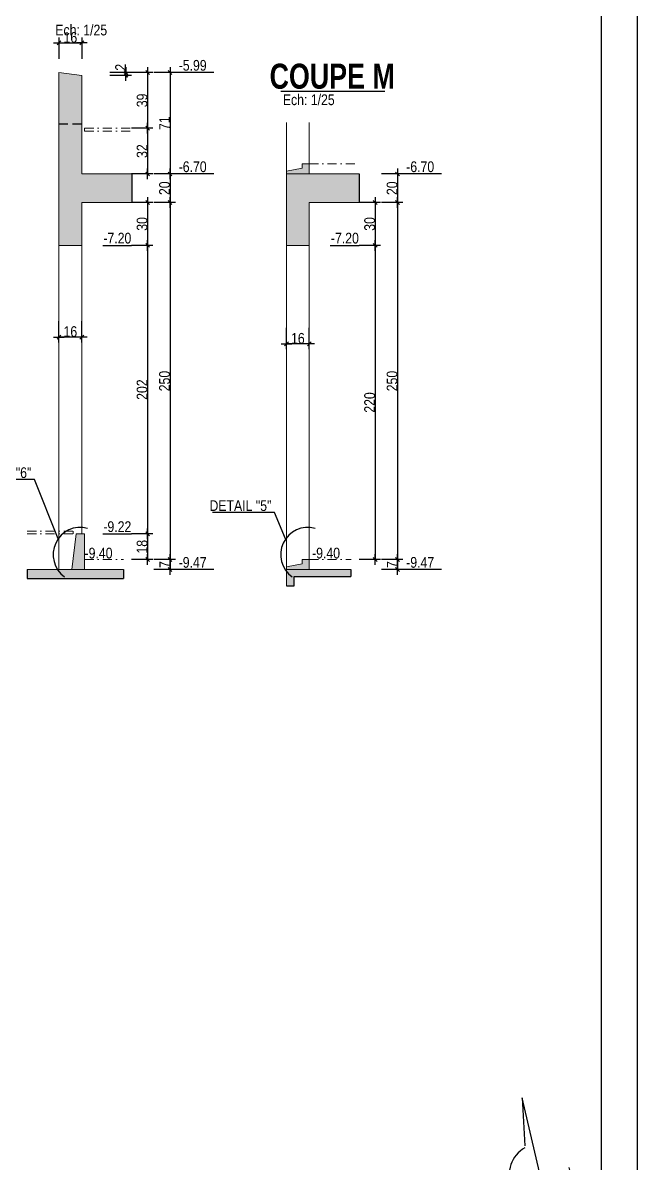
# Model space of a CAD drawing. Header units: millimetres. Extents: x 0 to 26881, y -27198 to -22998.
# Drawn here: x 26020 to 26881, y -25643 to -24046 of the extents above; entities that cross this region are included whole.
import ezdxf
from ezdxf.enums import TextEntityAlignment as Align

# ---------------------------------------------------------------- set-up
doc = ezdxf.new("R2010")
doc.units = ezdxf.units.MM
doc.linetypes.add('CACHEX2', pattern=[19.05, 12.7, -6.35])
doc.linetypes.add('TIRETPTX2', pattern=[50.8, 25.4, -12.7, 0, -12.7])
for name, color, linetype in [('01-Cad  2', 1, 'Continuous'), ('01_cote_gen', 4, 'Continuous'), ('01_linteaux', 2, 'Continuous'), ('01_murs_sup', 2, 'CACHEX2'), ('01_poch_BN', 9, 'Continuous'), ('01_texte', 230, 'Continuous'), ('AA_COTES', 2, 'Continuous')]:
    doc.layers.add(name, color=color, linetype=linetype)
doc.layers.add('01_murs_coup', color=5, linetype='Continuous', lineweight=60)
doc.layers.add('01_tram_axes', color=2, linetype='TIRETPTX2', lineweight=9)
doc.styles.add('ARIAL NA', font='ARIALN.TTF')
doc.styles.add('impact', font='impact.ttf')
doc.styles.add('STYLE2', font='ARIALN.TTF')
doc.dimstyles.new('JB25', dxfattribs={"dimscale": 0.1, "dimtxt": 150, "dimasz": 15, "dimexe": 0.1, "dimexo": 0.1, "dimgap": 0.09, "dimtad": 1, "dimdec": 1, "dimlfac": 0.5, "dimdsep": 46, "dimtxsty": 'STYLE2', "dimblk1": 'BOND_G', "dimblk2": 'BOND_D', "dimsah": 1, "dimcen": 1.5, "dimdle": 0.01, "dimse1": 1, "dimse2": 1, "dimclrd": 4, "dimclre": 2, "dimclrt": 6, "dimazin": 2, "dimtfac": 2.333333, "dimtdec": 1, "dimtix": 1, "dimtmove": 2, "dimatfit": 3, "dimldrblk": 'BOND_G', "dimfxl": 1, "dimtolj": 1, "dimtzin": 0, "dimarcsym": 0})

# ---------------------------------------------------------------- blocks, each defined once
blk = doc.blocks.new('BOND_G')
at = {"layer": 'AA_COTES', "color": 0}
for p, q in [((0, -5), (0, 15)), ((5, 0), (-5, 0)), ((1.8, 1.8), (-1.8, -1.8))]:
    blk.add_line(p, q, dxfattribs=at)
blk = doc.blocks.new('BOND_D')
at = {"layer": 'AA_COTES', "color": 0}
for p, q in [((5, 0), (-5, 0)), ((-1.8, -1.8), (1.8, 1.8)), ((0, 5), (0, -15))]:
    blk.add_line(p, q, dxfattribs=at)
blk = doc.blocks.new('*D3660')
at = {"layer": '01_cote_gen', "color": 4, "lineweight": -2, "ltscale": 0.1, "transparency": 16777216}
blk.add_line((26101.4, -24486.5), (26072.4, -24486.5), dxfattribs=at)
at = {"layer": 'Defpoints', "color": 0, "ltscale": 0.1, "transparency": 16777216}
for p in [(26070.9, -24486.5), (26102.9, -24494.7), (26070.9, -24504.3)]:
    blk.add_point(p, dxfattribs=at)
at = {"layer": '01_cote_gen', "color": 4, "lineweight": -2, "ltscale": 0.1, "transparency": 16777216, "xscale": 1.5, "yscale": 1.5, "zscale": 1.5, "rotation": 180}
blk.add_blockref('BOND_D', (26070.9, -24486.5), dxfattribs=at)
at = {"layer": '01_cote_gen', "color": 4, "lineweight": -2, "ltscale": 0.1, "transparency": 16777216, "xscale": 1.5, "yscale": 1.5, "zscale": 1.5}
blk.add_blockref('BOND_G', (26102.9, -24486.5), dxfattribs=at)
at = {"layer": '01_cote_gen', "color": 6, "ltscale": 0.1, "transparency": 16777216, "insert": (26086.9, -24478.8), "char_height": 15, "attachment_point": 5, "style": 'STYLE2'}
blk.add_mtext('\\A1;16', dxfattribs=at)
blk = doc.blocks.new('*D3661')
at = {"layer": '01_cote_gen', "color": 4, "lineweight": -2, "ltscale": 0.1, "transparency": 16777216}
blk.add_line((26195.1, -24299.5), (26195.1, -24356.5), dxfattribs=at)
at = {"layer": 'Defpoints', "color": 0, "ltscale": 0.1, "transparency": 16777216}
for p in [(26172.7, -24298), (26102.9, -24358), (26195.1, -24358)]:
    blk.add_point(p, dxfattribs=at)
at = {"layer": '01_cote_gen', "color": 4, "lineweight": -2, "ltscale": 0.1, "transparency": 16777216, "xscale": 1.5, "yscale": 1.5, "zscale": 1.5}
for name, p, rotation in [('BOND_G', (26195.1, -24298), 90), ('BOND_D', (26195.1, -24358), 270)]:
    blk.add_blockref(name, p, dxfattribs=dict(at, rotation=rotation))
at = {"layer": '01_cote_gen', "color": 6, "ltscale": 0.1, "transparency": 16777216, "insert": (26187.4, -24328), "char_height": 15, "attachment_point": 5, "rotation": 90, "style": 'STYLE2'}
blk.add_mtext('\\A1;30', dxfattribs=at)
blk = doc.blocks.new('*D3662')
at = {"layer": '01_cote_gen', "color": 4, "lineweight": -2, "ltscale": 0.1, "transparency": 16777216}
blk.add_line((26195.1, -24359.5), (26195.1, -24760.5), dxfattribs=at)
at = {"layer": 'Defpoints', "color": 0, "ltscale": 0.1, "transparency": 16777216}
for p in [(26172.6, -24358), (26106.9, -24762), (26195.1, -24762)]:
    blk.add_point(p, dxfattribs=at)
at = {"layer": '01_cote_gen', "color": 4, "lineweight": -2, "ltscale": 0.1, "transparency": 16777216, "xscale": 1.5, "yscale": 1.5, "zscale": 1.5}
for name, p, rotation in [('BOND_G', (26195.1, -24358), 90), ('BOND_D', (26195.1, -24762), 270)]:
    blk.add_blockref(name, p, dxfattribs=dict(at, rotation=rotation))
at = {"layer": '01_cote_gen', "color": 6, "ltscale": 0.1, "transparency": 16777216, "insert": (26187.4, -24560), "char_height": 15, "attachment_point": 5, "rotation": 90, "style": 'STYLE2'}
blk.add_mtext('\\A1;202', dxfattribs=at)
blk = doc.blocks.new('*D3663')
at = {"layer": '01_cote_gen', "color": 4, "lineweight": -2, "ltscale": 0.1, "transparency": 16777216}
blk.add_line((26195.1, -24763.5), (26195.1, -24796.5), dxfattribs=at)
at = {"layer": 'Defpoints', "color": 0, "ltscale": 0.1, "transparency": 16777216}
for p in [(26187.6, -24762), (26161.3, -24798), (26195.1, -24798)]:
    blk.add_point(p, dxfattribs=at)
at = {"layer": '01_cote_gen', "color": 4, "lineweight": -2, "ltscale": 0.1, "transparency": 16777216, "xscale": 1.5, "yscale": 1.5, "zscale": 1.5}
for name, p, rotation in [('BOND_G', (26195.1, -24762), 90), ('BOND_D', (26195.1, -24798), 270)]:
    blk.add_blockref(name, p, dxfattribs=dict(at, rotation=rotation))
at = {"layer": '01_cote_gen', "color": 6, "ltscale": 0.1, "transparency": 16777216, "insert": (26187.4, -24780), "char_height": 15, "attachment_point": 5, "rotation": 90, "style": 'STYLE2'}
blk.add_mtext('\\A1;18', dxfattribs=at)
blk = doc.blocks.new('*D3664')
at = {"layer": '01_cote_gen', "color": 4, "lineweight": -2, "ltscale": 0.1, "transparency": 16777216}
blk.add_line((26226.5, -24299.5), (26226.5, -24796.5), dxfattribs=at)
at = {"layer": 'Defpoints', "color": 0, "ltscale": 0.1, "transparency": 16777216}
for p in [(26202.6, -24298), (26202.6, -24798), (26226.5, -24798)]:
    blk.add_point(p, dxfattribs=at)
at = {"layer": '01_cote_gen', "color": 4, "lineweight": -2, "ltscale": 0.1, "transparency": 16777216, "xscale": 1.5, "yscale": 1.5, "zscale": 1.5}
for name, p, rotation in [('BOND_G', (26226.5, -24298), 90), ('BOND_D', (26226.5, -24798), 270)]:
    blk.add_blockref(name, p, dxfattribs=dict(at, rotation=rotation))
at = {"layer": '01_cote_gen', "color": 6, "ltscale": 0.1, "transparency": 16777216, "insert": (26218.8, -24548), "char_height": 15, "attachment_point": 5, "rotation": 90, "style": 'STYLE2'}
blk.add_mtext('\\A1;250', dxfattribs=at)
blk = doc.blocks.new('*D3665')
at = {"layer": '01_cote_gen', "color": 4, "lineweight": -2, "ltscale": 0.1, "transparency": 16777216}
blk.add_line((26226.5, -24799.5), (26226.5, -24810.5), dxfattribs=at)
at = {"layer": 'Defpoints', "color": 0, "ltscale": 0.1, "transparency": 16777216}
for p in [(26172.6, -24798), (26161.3, -24812), (26226.5, -24812)]:
    blk.add_point(p, dxfattribs=at)
at = {"layer": '01_cote_gen', "color": 4, "lineweight": -2, "ltscale": 0.1, "transparency": 16777216, "xscale": 1.5, "yscale": 1.5, "zscale": 1.5}
for name, p, rotation in [('BOND_G', (26226.5, -24798), 90), ('BOND_D', (26226.5, -24812), 270)]:
    blk.add_blockref(name, p, dxfattribs=dict(at, rotation=rotation))
at = {"layer": '01_cote_gen', "color": 6, "ltscale": 0.1, "transparency": 16777216, "insert": (26219, -24805), "char_height": 15, "attachment_point": 5, "rotation": 90, "style": 'STYLE2'}
blk.add_mtext('\\A1;7', dxfattribs=at)
blk = doc.blocks.new('*D3666')
at = {"layer": '01_cote_gen', "color": 4, "lineweight": -2, "ltscale": 0.1, "transparency": 16777216}
blk.add_line((26226.5, -24259.5), (26226.5, -24296.5), dxfattribs=at)
at = {"layer": 'Defpoints', "color": 0, "ltscale": 0.1, "transparency": 16777216}
for p in [(26172.7, -24258), (26162.7, -24298), (26226.5, -24298)]:
    blk.add_point(p, dxfattribs=at)
at = {"layer": '01_cote_gen', "color": 4, "lineweight": -2, "ltscale": 0.1, "transparency": 16777216, "xscale": 1.5, "yscale": 1.5, "zscale": 1.5}
for name, p, rotation in [('BOND_G', (26226.5, -24258), 90), ('BOND_D', (26226.5, -24298), 270)]:
    blk.add_blockref(name, p, dxfattribs=dict(at, rotation=rotation))
at = {"layer": '01_cote_gen', "color": 6, "ltscale": 0.1, "transparency": 16777216, "insert": (26218.8, -24278), "char_height": 15, "attachment_point": 5, "rotation": 90, "style": 'STYLE2'}
blk.add_mtext('\\A1;20', dxfattribs=at)
blk = doc.blocks.new('*D3667')
at = {"layer": '01_cote_gen', "color": 4, "lineweight": -2, "ltscale": 0.1, "transparency": 16777216}
blk.add_line((26226.5, -24117.5), (26226.5, -24256.5), dxfattribs=at)
at = {"layer": 'Defpoints', "color": 0, "ltscale": 0.1, "transparency": 16777216}
for p in [(26070.9, -24116), (26160.8, -24258), (26226.5, -24258)]:
    blk.add_point(p, dxfattribs=at)
at = {"layer": '01_cote_gen', "color": 4, "lineweight": -2, "ltscale": 0.1, "transparency": 16777216, "xscale": 1.5, "yscale": 1.5, "zscale": 1.5}
for name, p, rotation in [('BOND_G', (26226.5, -24116), 90), ('BOND_D', (26226.5, -24258), 270)]:
    blk.add_blockref(name, p, dxfattribs=dict(at, rotation=rotation))
at = {"layer": '01_cote_gen', "color": 6, "ltscale": 0.1, "transparency": 16777216, "insert": (26218.9, -24187), "char_height": 15, "attachment_point": 5, "rotation": 90, "style": 'STYLE2'}
blk.add_mtext('\\A1;71', dxfattribs=at)
blk = doc.blocks.new('*D3668')
at = {"layer": '01_cote_gen', "color": 4, "lineweight": -2, "ltscale": 0.1, "transparency": 16777216}
blk.add_line((26164.8, -24117.5), (26164.8, -24118.5), dxfattribs=at)
at = {"layer": 'Defpoints', "color": 0, "ltscale": 0.1, "transparency": 16777216}
for p in [(26040.5, -24116), (26072.5, -24120), (26164.8, -24120)]:
    blk.add_point(p, dxfattribs=at)
at = {"layer": '01_cote_gen', "color": 4, "lineweight": -2, "ltscale": 0.1, "transparency": 16777216, "xscale": 1.5, "yscale": 1.5, "zscale": 1.5}
for name, p, rotation in [('BOND_G', (26164.8, -24116), 90), ('BOND_D', (26164.8, -24120), 270)]:
    blk.add_blockref(name, p, dxfattribs=dict(at, rotation=rotation))
at = {"layer": '01_cote_gen', "color": 6, "ltscale": 0.1, "transparency": 16777216, "insert": (26157.2, -24108.6), "char_height": 15, "attachment_point": 5, "rotation": 90, "style": 'STYLE2'}
blk.add_mtext('\\A1;2', dxfattribs=at)
blk = doc.blocks.new('*D3673')
at = {"layer": '01_cote_gen', "color": 4, "lineweight": -2, "ltscale": 0.1, "transparency": 16777216}
blk.add_line((26419.9, -24496), (26390.9, -24496), dxfattribs=at)
at = {"layer": 'Defpoints', "color": 0, "ltscale": 0.1, "transparency": 16777216}
for p in [(26389.4, -24496), (26389.4, -24504.3), (26421.4, -24506.9)]:
    blk.add_point(p, dxfattribs=at)
at = {"layer": '01_cote_gen', "color": 4, "lineweight": -2, "ltscale": 0.1, "transparency": 16777216, "xscale": 1.5, "yscale": 1.5, "zscale": 1.5, "rotation": 180}
blk.add_blockref('BOND_D', (26389.4, -24496), dxfattribs=at)
at = {"layer": '01_cote_gen', "color": 4, "lineweight": -2, "ltscale": 0.1, "transparency": 16777216, "xscale": 1.5, "yscale": 1.5, "zscale": 1.5}
blk.add_blockref('BOND_G', (26421.4, -24496), dxfattribs=at)
at = {"layer": '01_cote_gen', "color": 6, "ltscale": 0.1, "transparency": 16777216, "insert": (26405.4, -24488.3), "char_height": 15, "attachment_point": 5, "style": 'STYLE2'}
blk.add_mtext('\\A1;16', dxfattribs=at)
blk = doc.blocks.new('*D3670')
at = {"layer": '01_cote_gen', "color": 4, "lineweight": -2, "ltscale": 0.1, "transparency": 16777216}
blk.add_line((26513.6, -24299.5), (26513.6, -24356.5), dxfattribs=at)
at = {"layer": 'Defpoints', "color": 0, "ltscale": 0.1, "transparency": 16777216}
for p in [(26491.3, -24298), (26421.4, -24358), (26513.6, -24358)]:
    blk.add_point(p, dxfattribs=at)
at = {"layer": '01_cote_gen', "color": 4, "lineweight": -2, "ltscale": 0.1, "transparency": 16777216, "xscale": 1.5, "yscale": 1.5, "zscale": 1.5}
for name, p, rotation in [('BOND_G', (26513.6, -24298), 90), ('BOND_D', (26513.6, -24358), 270)]:
    blk.add_blockref(name, p, dxfattribs=dict(at, rotation=rotation))
at = {"layer": '01_cote_gen', "color": 6, "ltscale": 0.1, "transparency": 16777216, "insert": (26506, -24328), "char_height": 15, "attachment_point": 5, "rotation": 90, "style": 'STYLE2'}
blk.add_mtext('\\A1;30', dxfattribs=at)
blk = doc.blocks.new('*D3669')
at = {"layer": '01_cote_gen', "color": 4, "lineweight": -2, "ltscale": 0.1, "transparency": 16777216}
blk.add_line((26545, -24299.5), (26545, -24796.5), dxfattribs=at)
at = {"layer": 'Defpoints', "color": 0, "ltscale": 0.1, "transparency": 16777216}
for p in [(26521.1, -24298), (26521.1, -24798), (26545, -24798)]:
    blk.add_point(p, dxfattribs=at)
at = {"layer": '01_cote_gen', "color": 4, "lineweight": -2, "ltscale": 0.1, "transparency": 16777216, "xscale": 1.5, "yscale": 1.5, "zscale": 1.5}
for name, p, rotation in [('BOND_G', (26545, -24298), 90), ('BOND_D', (26545, -24798), 270)]:
    blk.add_blockref(name, p, dxfattribs=dict(at, rotation=rotation))
at = {"layer": '01_cote_gen', "color": 6, "ltscale": 0.1, "transparency": 16777216, "insert": (26537.4, -24548), "char_height": 15, "attachment_point": 5, "rotation": 90, "style": 'STYLE2'}
blk.add_mtext('\\A1;250', dxfattribs=at)
blk = doc.blocks.new('*D3671')
at = {"layer": '01_cote_gen', "color": 4, "lineweight": -2, "ltscale": 0.1, "transparency": 16777216}
blk.add_line((26545, -24799.5), (26545, -24810.5), dxfattribs=at)
at = {"layer": 'Defpoints', "color": 0, "ltscale": 0.1, "transparency": 16777216}
for p in [(26491.1, -24798), (26479.9, -24812), (26545, -24812)]:
    blk.add_point(p, dxfattribs=at)
at = {"layer": '01_cote_gen', "color": 4, "lineweight": -2, "ltscale": 0.1, "transparency": 16777216, "xscale": 1.5, "yscale": 1.5, "zscale": 1.5}
for name, p, rotation in [('BOND_G', (26545, -24798), 90), ('BOND_D', (26545, -24812), 270)]:
    blk.add_blockref(name, p, dxfattribs=dict(at, rotation=rotation))
at = {"layer": '01_cote_gen', "color": 6, "ltscale": 0.1, "transparency": 16777216, "insert": (26537.5, -24805), "char_height": 15, "attachment_point": 5, "rotation": 90, "style": 'STYLE2'}
blk.add_mtext('\\A1;7', dxfattribs=at)
blk = doc.blocks.new('*D3672')
at = {"layer": '01_cote_gen', "color": 4, "lineweight": -2, "ltscale": 0.1, "transparency": 16777216}
blk.add_line((26545, -24259.5), (26545, -24296.5), dxfattribs=at)
at = {"layer": 'Defpoints', "color": 0, "ltscale": 0.1, "transparency": 16777216}
for p in [(26491.3, -24258), (26481.3, -24298), (26545, -24298)]:
    blk.add_point(p, dxfattribs=at)
at = {"layer": '01_cote_gen', "color": 4, "lineweight": -2, "ltscale": 0.1, "transparency": 16777216, "xscale": 1.5, "yscale": 1.5, "zscale": 1.5}
for name, p, rotation in [('BOND_G', (26545, -24258), 90), ('BOND_D', (26545, -24298), 270)]:
    blk.add_blockref(name, p, dxfattribs=dict(at, rotation=rotation))
at = {"layer": '01_cote_gen', "color": 6, "ltscale": 0.1, "transparency": 16777216, "insert": (26537.4, -24278), "char_height": 15, "attachment_point": 5, "rotation": 90, "style": 'STYLE2'}
blk.add_mtext('\\A1;20', dxfattribs=at)
blk = doc.blocks.new('*D3674')
at = {"layer": '01_cote_gen', "color": 4, "lineweight": -2, "ltscale": 0.1, "transparency": 16777216}
blk.add_line((26513.6, -24359.5), (26513.6, -24796.5), dxfattribs=at)
at = {"layer": 'Defpoints', "color": 0, "ltscale": 0.1, "transparency": 16777216}
for p in [(26491.1, -24358), (26479.9, -24798), (26513.6, -24798)]:
    blk.add_point(p, dxfattribs=at)
at = {"layer": '01_cote_gen', "color": 4, "lineweight": -2, "ltscale": 0.1, "transparency": 16777216, "xscale": 1.5, "yscale": 1.5, "zscale": 1.5}
for name, p, rotation in [('BOND_G', (26513.6, -24358), 90), ('BOND_D', (26513.6, -24798), 270)]:
    blk.add_blockref(name, p, dxfattribs=dict(at, rotation=rotation))
at = {"layer": '01_cote_gen', "color": 6, "ltscale": 0.1, "transparency": 16777216, "insert": (26506, -24578), "char_height": 15, "attachment_point": 5, "rotation": 90, "style": 'STYLE2'}
blk.add_mtext('\\A1;220', dxfattribs=at)
blk = doc.blocks.new('*D3818')
at = {"layer": '01_cote_gen', "color": 4, "lineweight": -2, "ltscale": 0.1, "transparency": 16777216}
blk.add_line((26195.1, -24195.5), (26195.1, -24256.5), dxfattribs=at)
at = {"layer": 'Defpoints', "color": 0, "ltscale": 0.1, "transparency": 16777216}
for p in [(26172.7, -24194), (26172.7, -24258), (26195.1, -24258)]:
    blk.add_point(p, dxfattribs=at)
at = {"layer": '01_cote_gen', "color": 4, "lineweight": -2, "ltscale": 0.1, "transparency": 16777216, "xscale": 1.5, "yscale": 1.5, "zscale": 1.5}
for name, p, rotation in [('BOND_G', (26195.1, -24194), 90), ('BOND_D', (26195.1, -24258), 270)]:
    blk.add_blockref(name, p, dxfattribs=dict(at, rotation=rotation))
at = {"layer": '01_cote_gen', "color": 6, "ltscale": 0.1, "transparency": 16777216, "insert": (26187.4, -24226), "char_height": 15, "attachment_point": 5, "rotation": 90, "style": 'STYLE2'}
blk.add_mtext('\\A1;32', dxfattribs=at)
blk = doc.blocks.new('*D3819')
at = {"layer": '01_cote_gen', "color": 4, "lineweight": -2, "ltscale": 0.1, "transparency": 16777216}
blk.add_line((26195.1, -24117.5), (26195.1, -24192.5), dxfattribs=at)
at = {"layer": 'Defpoints', "color": 0, "ltscale": 0.1, "transparency": 16777216}
for p in [(26172.3, -24116), (26187.6, -24194), (26195.1, -24194)]:
    blk.add_point(p, dxfattribs=at)
at = {"layer": '01_cote_gen', "color": 4, "lineweight": -2, "ltscale": 0.1, "transparency": 16777216, "xscale": 1.5, "yscale": 1.5, "zscale": 1.5}
for name, p, rotation in [('BOND_G', (26195.1, -24116), 90), ('BOND_D', (26195.1, -24194), 270)]:
    blk.add_blockref(name, p, dxfattribs=dict(at, rotation=rotation))
at = {"layer": '01_cote_gen', "color": 6, "ltscale": 0.1, "transparency": 16777216, "insert": (26187.4, -24155), "char_height": 15, "attachment_point": 5, "rotation": 90, "style": 'STYLE2'}
blk.add_mtext('\\A1;39', dxfattribs=at)
blk = doc.blocks.new('*D3820')
at = {"layer": '01_cote_gen', "color": 4, "lineweight": -2, "ltscale": 0.1, "transparency": 16777216}
blk.add_line((26072.4, -24074.5), (26101.4, -24074.5), dxfattribs=at)
at = {"layer": 'Defpoints', "color": 0, "ltscale": 0.1, "transparency": 16777216}
for p in [(26102.9, -24074.5), (26070.9, -24142.7), (26102.9, -24138.7)]:
    blk.add_point(p, dxfattribs=at)
at = {"layer": '01_cote_gen', "color": 4, "lineweight": -2, "ltscale": 0.1, "transparency": 16777216, "xscale": 1.5, "yscale": 1.5, "zscale": 1.5, "rotation": 180}
blk.add_blockref('BOND_G', (26070.9, -24074.5), dxfattribs=at)
at = {"layer": '01_cote_gen', "color": 4, "lineweight": -2, "ltscale": 0.1, "transparency": 16777216, "xscale": 1.5, "yscale": 1.5, "zscale": 1.5}
blk.add_blockref('BOND_D', (26102.9, -24074.5), dxfattribs=at)
at = {"layer": '01_cote_gen', "color": 6, "ltscale": 0.1, "transparency": 16777216, "insert": (26086.9, -24066.9), "char_height": 15, "attachment_point": 5, "style": 'STYLE2'}
blk.add_mtext('\\A1;16', dxfattribs=at)

msp = doc.modelspace()

# ---------------------------------------------------------------- hatches: boundary and pattern name
at = {"layer": '01_poch_BN', "ltscale": 0.1}
h = msp.add_hatch(color=256, dxfattribs=at)
h.dxf.hatch_style = 1
h.paths.add_polyline_path([(26172.75, -24258), (26102.88, -24258), (26102.88, -24120), (26070.88, -24116), (26070.88, -24358), (26102.88, -24358), (26102.88, -24298), (26172.75, -24298)])
h.paths.add_polyline_path([(26106.88, -24762), (26094.88, -24762), (26088.88, -24812), (26106.88, -24812)])
h.paths.add_polyline_path([(26161.31, -24812), (26026.57, -24812), (26026.57, -24824.42), (26161.31, -24824.42)])
h = msp.add_hatch(color=256, dxfattribs=at)
h.dxf.hatch_style = 1
h.paths.add_polyline_path([(26491.3, -24258), (26389.44, -24258), (26389.44, -24358), (26421.44, -24358), (26421.44, -24298), (26491.3, -24298)])
h.paths.add_polyline_path([(26421.44, -24244), (26411.44, -24244), (26411.44, -24250), (26389.44, -24254), (26389.44, -24258), (26421.44, -24258)])
h.paths.add_polyline_path([(26479.65, -24812), (26389.44, -24812), (26389.44, -24834.82), (26400.09, -24834.82), (26400.09, -24821.58), (26479.65, -24821.58)])
h.paths.add_polyline_path([(26421.44, -24798), (26411.44, -24798), (26411.44, -24804), (26389.44, -24808), (26389.44, -24812), (26421.44, -24812)])

# ---------------------------------------------------------------- linework, layer by layer
at = {"layer": '01-Cad  2'}
for p, q in [((26880.5, -22998.43), (26880.5, -27198.43)), ((26830.5, -25713.43), (26830.5, -23048.43))]:
    msp.add_line(p, q, dxfattribs=at)
at = {"layer": '01_linteaux', "lineweight": 0}
for p, q in [((26389.44, -24185.85), (26389.44, -24254)), ((26421.44, -24185.85), (26421.44, -24244)), ((26070.88, -24358), (26070.88, -24812)), ((26102.88, -24358), (26102.88, -24762)), ((26389.44, -24358), (26389.44, -24808)), ((26421.44, -24358), (26421.44, -24798))]:
    msp.add_line(p, q, dxfattribs=at)
at = {"layer": '01_murs_coup', "linetype": 'Continuous', "lineweight": 0}
for p, q in [((26070.88, -24116), (26070.88, -24358)), ((26070.88, -24116), (26102.88, -24120)), ((26102.88, -24120), (26102.88, -24258)), ((26389.44, -24254), (26411.44, -24250)), ((26389.44, -24254), (26389.44, -24258)), ((26411.44, -24244), (26411.44, -24250)), ((26421.44, -24244), (26411.44, -24244)), ((26421.44, -24244), (26421.44, -24258)), ((26102.88, -24258), (26172.75, -24258)), ((26389.44, -24258), (26389.44, -24358)), ((26389.44, -24258), (26491.3, -24258)), ((26102.88, -24298), (26102.88, -24358)), ((26102.88, -24298), (26172.75, -24298)), ((26421.44, -24298), (26421.44, -24358)), ((26421.44, -24298), (26491.3, -24298)), ((26070.88, -24358), (26102.88, -24358)), ((26389.44, -24358), (26421.44, -24358)), ((26094.88, -24762), (26088.88, -24812)), ((26106.88, -24762), (26094.88, -24762)), ((26106.88, -24762), (26106.88, -24812)), ((26411.44, -24798), (26411.44, -24804)), ((26421.44, -24798), (26411.44, -24798)), ((26421.44, -24798), (26421.44, -24812)), ((26161.31, -24812), (26026.57, -24812)), ((26389.44, -24808), (26411.44, -24804)), ((26389.44, -24808), (26389.44, -24812)), ((26389.44, -24812), (26479.65, -24812)), ((26389.44, -24812), (26389.44, -24834.82))]:
    msp.add_line(p, q, dxfattribs=at)
at = {"layer": '01_murs_sup'}
msp.add_line((26070.88, -24188), (26102.88, -24188), dxfattribs=at)
at = {"layer": '01_poch_BN', "ltscale": 0.1}
for p, q in [((26172.75, -24258), (26172.75, -24298)), ((26491.3, -24258), (26491.3, -24298)), ((26026.57, -24812), (26026.57, -24824.42)), ((26161.31, -24812), (26161.31, -24824.42)), ((26479.65, -24812), (26479.65, -24821.58)), ((26026.57, -24824.42), (26161.31, -24824.42)), ((26400.09, -24834.82), (26400.09, -24821.58)), ((26400.09, -24821.58), (26479.65, -24821.58)), ((26389.44, -24834.82), (26400.09, -24834.82))]:
    msp.add_line(p, q, dxfattribs=at)
at = {"layer": '01_texte'}
for p, q in [((26287.96, -24116), (26233.96, -24116)), ((26381.64, -24142.18), (26527.24, -24142.18)), ((26287.96, -24258), (26233.96, -24258)), ((26606.52, -24258), (26552.52, -24258)), ((26132.19, -24358), (26172.59, -24358)), ((26450.74, -24358), (26491.14, -24358)), ((26036.58, -24685.94), (25949.86, -24685.94)), ((26069.77, -24769.01), (26036.58, -24685.94)), ((26372.68, -24732.09), (26285.96, -24732.09)), ((26388.33, -24769.01), (26372.68, -24732.09)), ((26132.19, -24762), (26172.59, -24762)), ((26287.96, -24812), (26233.96, -24812)), ((26606.52, -24812), (26552.52, -24812)), ((26743.85, -25655.85), (26719.48, -25551.57)), ((26719.48, -25551.57), (26723.14, -25618.67))]:
    msp.add_line(p, q, dxfattribs=at)
for centre, radius, start, end in [((26100.88, -24791.02), 38.11, 74.78607, 234.73687), ((26419.44, -24791.02), 38.11, 74.78607, 234.73687), ((26744.01, -25658.8), 42.56, 119.12103, 13.15202)]:
    msp.add_arc(centre, radius, start, end, dxfattribs=at)
at = {"layer": '01_tram_axes', "ltscale": 0.5}
for p, q in [((26106.88, -24194), (26172.75, -24194)), ((26106.88, -24194), (26106.88, -24198)), ((26106.88, -24198), (26172.75, -24198)), ((26421.44, -24244), (26491.3, -24244)), ((26026.57, -24758), (26090.88, -24758)), ((26026.57, -24762), (26090.88, -24762)), ((26090.88, -24762), (26090.88, -24758)), ((26106.88, -24798), (26161.31, -24798)), ((26421.44, -24798), (26479.87, -24798))]:
    msp.add_line(p, q, dxfattribs=at)

# ---------------------------------------------------------------- texts
at = {"layer": '01_texte'}
for s, style, p in [('Ech: 1/25', 'STYLE2', (26065.82, -24063.96)), ('-5.99', 'ARIAL NA', (26238.55, -24113.38)), ('Ech: 1/25', 'STYLE2', (26384.38, -24161.58)), ('-6.70', 'ARIAL NA', (26238.55, -24255.38)), ('-6.70', 'ARIAL NA', (26557.11, -24255.38)), ('-7.20', 'ARIAL NA', (26133.1, -24355.38)), ('-7.20', 'ARIAL NA', (26451.65, -24355.38)), ('DETAIL "6"', 'ARIAL NA', (25945.6, -24683.78)), ('DETAIL "5"', 'ARIAL NA', (26281.7, -24729.93)), ('-9.22', 'ARIAL NA', (26133.1, -24759.38)), ('-9.40', 'ARIAL NA', (26106.77, -24796.43)), ('-9.40', 'ARIAL NA', (26425.32, -24796.43)), ('-9.47', 'ARIAL NA', (26238.55, -24809.38)), ('-9.47', 'ARIAL NA', (26557.11, -24809.38))]:
    msp.add_text(s, height=15, dxfattribs=dict(at, style=style)).set_placement(p)
at = {"layer": '01_texte', "style": 'impact'}
msp.add_text('COUPE M', height=35, dxfattribs=at).set_placement((26453.45, -24121.08), align=Align.MIDDLE)

# ---------------------------------------------------------------- dimensions: what is measured, and where the dimension line sits
at = {"layer": '01_cote_gen', "ltscale": 0.1}
dim = msp.add_linear_dim(base=(26102.88, -24074.54), p1=(26070.88, -24142.67), p2=(26102.88, -24138.67), dimstyle='JB25', dxfattribs=at)
dim.commit()
dim.dimension.update_dxf_attribs({"geometry": '*D3820', "text_midpoint": (26086.88, -24066.87)})
dim = msp.add_linear_dim(base=(26164.76, -24120), p1=(26040.55, -24116), p2=(26072.55, -24120), angle=90, dimstyle='JB25', dxfattribs=at)
dim.commit()
dim.dimension.update_dxf_attribs({"geometry": '*D3668', "text_midpoint": (26157.22, -24108.62), "dimtype": 160})
for base, p1, p2, angle, picture, middle in [((26226.46, -24258), (26070.88, -24116), (26160.77, -24258), 90, '*D3667', (26218.92, -24187)), ((26195.09, -24194), (26172.26, -24116), (26187.59, -24194), 90, '*D3819', (26187.42, -24155)), ((26195.09, -24258), (26172.75, -24194), (26172.75, -24258), 90, '*D3818', (26187.42, -24226)), ((26226.46, -24298), (26172.75, -24258), (26162.73, -24298), 90, '*D3666', (26218.8, -24278)), ((26545.02, -24298), (26491.3, -24258), (26481.29, -24298), 90, '*D3672', (26537.35, -24278)), ((26195.09, -24358), (26172.75, -24298), (26102.88, -24358), 90, '*D3661', (26187.42, -24328)), ((26226.46, -24798), (26202.59, -24298), (26202.59, -24798), 90, '*D3664', (26218.8, -24548)), ((26513.64, -24358), (26491.3, -24298), (26421.44, -24358), 90, '*D3670', (26505.98, -24328)), ((26545.02, -24798), (26521.14, -24298), (26521.14, -24798), 90, '*D3669', (26537.35, -24548)), ((26195.09, -24762), (26172.59, -24358), (26106.88, -24762), 90, '*D3662', (26187.42, -24560)), ((26513.64, -24798), (26491.14, -24358), (26479.87, -24798), 90, '*D3674', (26505.98, -24578)), ((26070.88, -24486.46), (26102.88, -24494.73), (26070.88, -24504.27), 180, '*D3660', (26086.88, -24478.79)), ((26389.44, -24495.99), (26421.44, -24506.91), (26389.44, -24504.27), 180, '*D3673', (26405.44, -24488.33)), ((26195.09, -24798), (26187.59, -24762), (26161.31, -24798), 90, '*D3663', (26187.42, -24780)), ((26226.46, -24812), (26172.59, -24798), (26161.31, -24812), 90, '*D3665', (26218.95, -24805)), ((26545.02, -24812), (26491.14, -24798), (26479.87, -24812), 90, '*D3671', (26537.51, -24805))]:
    dim = msp.add_linear_dim(base=base, p1=p1, p2=p2, angle=angle, dimstyle='JB25', dxfattribs=at)
    dim.commit()
    dim.dimension.update_dxf_attribs({"geometry": picture, "text_midpoint": middle})

doc.saveas('drawing.dxf')
